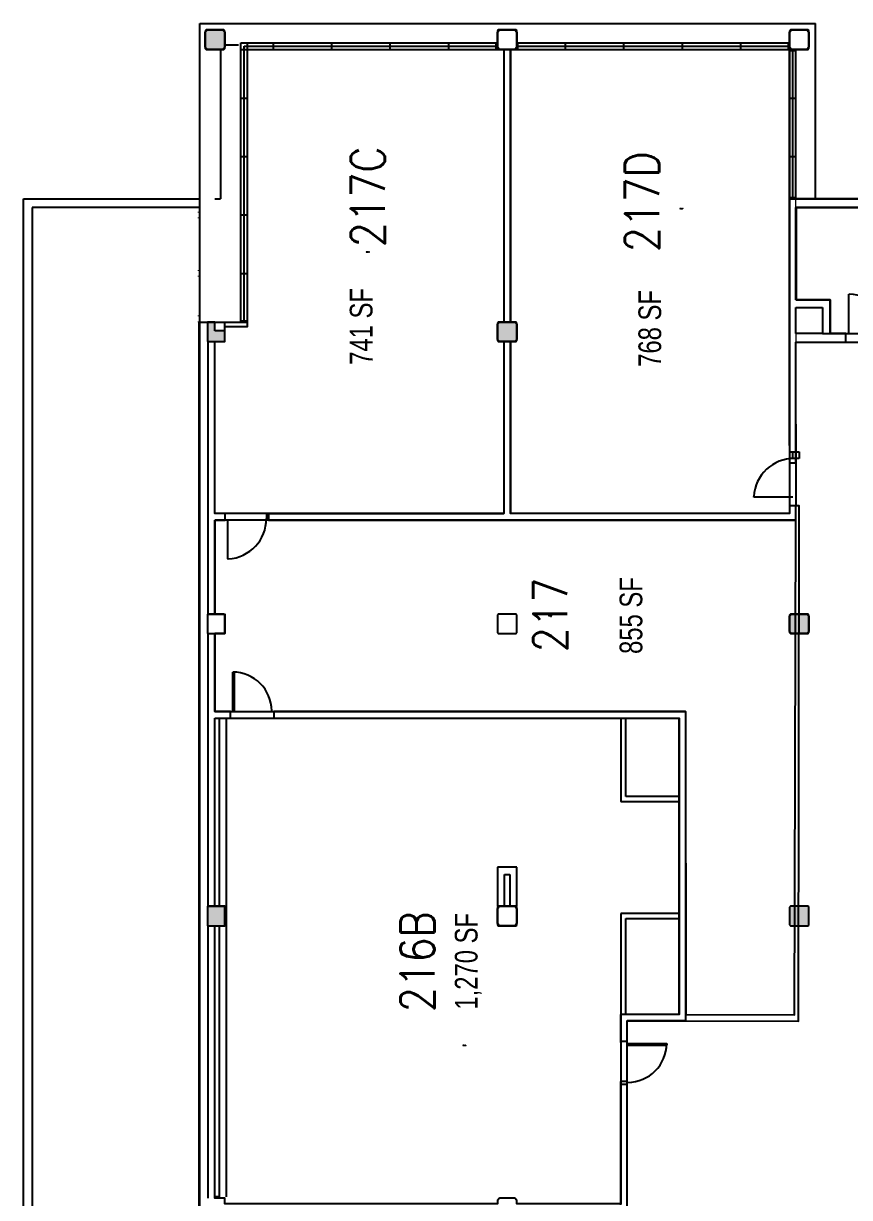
# Model space of a CAD drawing. Header units: inches. Extents: x -234 to 3525, y 0 to 2715.
# Drawn here: x 93 to 857, y 1630 to 2715 of the extents above; entities that cross this region are included whole.
import ezdxf
from ezdxf.enums import TextEntityAlignment as Align

# ---------------------------------------------------------------- set-up
doc = ezdxf.new("R2010")
doc.units = ezdxf.units.IN
doc.header["$LTSCALE"] = 10
doc.header["$MEASUREMENT"] = 0
doc.layers.get('0').update_dxf_attribs({"linetype": 'CONTINUOUS'})
for name, color, linetype in [('A-COL', 5, 'CONTINUOUS'), ('A-DOOR', 2, 'CONTINUOUS'), ('A-GLAZ', 1, 'CONTINUOUS'), ('A-IDEN-RNUM', 7, 'CONTINUOUS'), ('A-IDEN-SNUM', 4, 'CONTINUOUS'), ('A-IDEN-VNUM', 4, 'CONTINUOUS'), ('A-ROOF', 2, 'CONTINUOUS'), ('A-WALL', 5, 'CONTINUOUS'), ('AREA-ASSIGN', 7, 'CONTINUOUS'), ('AREA-TEXT', 3, 'CONTINUOUS')]:
    doc.layers.add(name, color=color, linetype=linetype)
doc.styles.add('AREA', font='arial.ttf', dxfattribs={"width": 0.75, "height": 21})
doc.styles.add('ROOMSNUMBER', font='TXT.SHX', dxfattribs={"height": 0.03})
doc.styles.add('ROOMVNUMBER', font='simplex.shx', dxfattribs={"width": 0.85})

# ---------------------------------------------------------------- blocks, each defined once
blk = doc.blocks.new('COL')
at = {"layer": 'A-COL'}
blk.add_lwpolyline([(9, 7), (9, -7), (7, -9), (-7, -9), (-9, -7), (-9, 7), (-7, 9), (7, 9)], close=True, dxfattribs=at)

msp = doc.modelspace()

# ---------------------------------------------------------------- hatches: boundary and pattern name
at = {"layer": 'A-COL', "lineweight": 5}
for points in [[(818.3, 2151), (819, 2151.8), (819, 2168.3), (818.3, 2169), (801.8, 2169), (801, 2168.3), (801, 2151.8), (801.8, 2151)], [(801.8, 1881), (818.3, 1881), (819, 1881.7), (819, 1898.2), (818.3, 1899), (801.8, 1899), (801, 1898.2), (801, 1881.7)]]:
    msp.add_hatch(color=256, dxfattribs=at).paths.add_polyline_path(points)
at = {"layer": 'A-WALL', "lineweight": 5}
for points in [[(267.7, 2691), (278.3, 2691), (279, 2691.7), (279, 2708.3), (278.3, 2709), (261.8, 2709), (261, 2708.3), (261, 2691.7), (261.8, 2691)], [(278.3, 2421), (279, 2421.8), (279, 2431), (270, 2431), (270, 2439), (263, 2439), (263, 2421), (270, 2421)], [(548.3, 2421), (549, 2421.8), (549, 2438.3), (548.3, 2439), (531.8, 2439), (531, 2438.3), (531, 2421.8), (531.8, 2421), (543, 2421)], [(278.3, 1881), (279, 1881.7), (279, 1898.2), (278.3, 1899), (263, 1899), (263, 1881), (273.9, 1881)]]:
    msp.add_hatch(color=256, dxfattribs=at).paths.add_polyline_path(points)

# ---------------------------------------------------------------- linework, layer by layer
at = {"layer": 'A-COL'}
for p, q in [((531.8, 2169), (531, 2168.3)), ((531, 2168.3), (531, 2151.8)), ((548.3, 2169), (531.8, 2169)), ((549, 2168.3), (548.3, 2169)), ((549, 2151.8), (549, 2168.3)), ((801.8, 2169), (801, 2168.3)), ((801, 2168.3), (801, 2151.8)), ((818.3, 2169), (801.8, 2169)), ((819, 2168.3), (818.3, 2169)), ((819, 2151.8), (819, 2168.3)), ((531, 2151.8), (531.8, 2151)), ((531.8, 2151), (548.3, 2151)), ((548.3, 2151), (549, 2151.8)), ((801, 2151.8), (801.8, 2151)), ((801.8, 2151), (818.3, 2151)), ((818.3, 2151), (819, 2151.8)), ((801.8, 1899), (801, 1898.2)), ((801, 1898.2), (801, 1881.7)), ((818.3, 1899), (801.8, 1899)), ((819, 1898.2), (818.3, 1899)), ((819, 1881.7), (819, 1898.2)), ((801, 1881.7), (801.8, 1881)), ((801.8, 1881), (818.3, 1881)), ((818.3, 1881), (819, 1881.7))]:
    msp.add_line(p, q, dxfattribs=at)
at = {"layer": 'A-DOOR'}
for p, q in [((855.8, 2428.9), (855.8, 2464.9)), ((855.8, 2464.9), (856.5, 2464.9)), ((768, 2277), (768, 2277.7)), ((804, 2277), (768, 2277)), ((281.5, 2256), (281.5, 2220)), ((281.5, 2220), (282.3, 2220)), ((286.4, 2115.5), (288.1, 2115.5)), ((286.4, 2079.5), (286.4, 2115.5)), ((288.1, 2079.5), (288.1, 2115.5)), ((286.4, 2079.5), (288.1, 2079.5)), ((651.5, 1772.2), (687.5, 1772.2)), ((651.5, 1772.2), (651.5, 1770.5)), ((651.5, 1770.5), (687.5, 1770.5)), ((687.5, 1772.2), (687.5, 1770.5))]:
    msp.add_line(p, q, dxfattribs=at)
for centre, radius, start, end in [((855, 2428.9), 36, 357.6141, 87.6141), ((805.3, 2275.7), 37.3, 89.6779, 176.7792), ((280.2, 2257.3), 37.3, 273.2208, 0.3221), ((286.4, 2079.5), 36, 0, 90), ((651.5, 1772.2), 36, 270, 0)]:
    msp.add_arc(centre, radius, start, end, dxfattribs=at)
at = {"layer": 'A-GLAZ'}
for p, q in [((294, 2697), (531, 2697)), ((294, 2439), (294, 2697)), ((297, 2694), (531, 2694)), ((297, 2439), (297, 2694)), ((300, 2691), (300, 2697)), ((324, 2691), (324, 2697)), ((378, 2691), (378, 2697)), ((432, 2691), (432, 2697)), ((486, 2691), (486, 2697)), ((530, 2691), (530, 2697)), ((549, 2697), (801, 2697)), ((549, 2694), (801, 2694)), ((550, 2691), (550, 2697)), ((594, 2691), (594, 2697)), ((648, 2691), (648, 2697)), ((702, 2691), (702, 2697)), ((756, 2691), (756, 2697)), ((800, 2691), (800, 2697)), ((294, 2691), (300, 2691)), ((300, 2691), (531, 2691)), ((300, 2439), (300, 2691)), ((549, 2691), (801, 2691)), ((801, 2553), (801, 2691)), ((801, 2690), (807, 2690)), ((804, 2553), (804, 2691)), ((807, 2553), (807, 2691)), ((294, 2646), (300, 2646)), ((801, 2646), (807, 2646)), ((294, 2592), (300, 2592)), ((801, 2592), (807, 2592)), ((802, 2554), (807, 2554)), ((294, 2538), (300, 2538)), ((294, 2484), (300, 2484)), ((294, 2440), (300, 2440))]:
    msp.add_line(p, q, dxfattribs=at)
at = {"layer": 'A-ROOF'}
for p, q in [((256, 2439), (256, 2715)), ((256, 2715), (825, 2715)), ((825, 2553), (825, 2715)), ((93, 1620), (93, 2553)), ((93, 2553), (256, 2553)), ((255, 2540.4), (255, 2541)), ((255, 2535), (255, 2535.6)), ((255, 2486.4), (255, 2487)), ((255, 2481), (255, 2481.6)), ((255, 2444.4), (255, 2445)), ((255, 2439), (255, 2439.6))]:
    msp.add_line(p, q, dxfattribs=at)
at = {"layer": 'A-WALL'}
for p, q in [((261, 2707), (263, 2709)), ((261.8, 2709), (261, 2708.3)), ((261, 2708.3), (261, 2691.7)), ((261, 2693), (261, 2707)), ((278.3, 2709), (261.8, 2709)), ((263, 2709), (277, 2709)), ((277, 2709), (279, 2707)), ((279, 2708.3), (278.3, 2709)), ((279, 2691.7), (279, 2708.3)), ((279, 2707), (279, 2693)), ((531, 2707), (533, 2709)), ((531.8, 2709), (531, 2708.3)), ((531, 2708.3), (531, 2691.7)), ((531, 2693), (531, 2707)), ((548.3, 2709), (531.8, 2709)), ((533, 2709), (547, 2709)), ((547, 2709), (549, 2707)), ((549, 2708.3), (548.3, 2709)), ((549, 2691.7), (549, 2708.3)), ((549, 2707), (549, 2693)), ((801, 2707), (803, 2709)), ((801.8, 2709), (801, 2708.3)), ((801, 2708.3), (801, 2691.7)), ((801, 2693), (801, 2707)), ((818.3, 2709), (801.8, 2709)), ((803, 2709), (817, 2709)), ((817, 2709), (819, 2707)), ((819, 2708.3), (818.3, 2709)), ((819, 2691.7), (819, 2708.3)), ((819, 2707), (819, 2693)), ((263, 2691), (261, 2693)), ((261, 2691.7), (261.8, 2691)), ((279, 2693), (277, 2691)), ((278.3, 2691), (279, 2691.7)), ((291.8, 2695), (279, 2695)), ((533, 2691), (531, 2693)), ((531, 2691.7), (531.8, 2691)), ((549, 2693), (547, 2691)), ((548.3, 2691), (549, 2691.7)), ((803, 2691), (801, 2693)), ((801, 2691.7), (801.8, 2691)), ((819, 2693), (817, 2691)), ((818.3, 2691), (819, 2691.7)), ((261.8, 2691), (278.3, 2691)), ((277, 2691), (263, 2691)), ((275, 2691), (275, 2553)), ((531.8, 2691), (537, 2691)), ((547, 2691), (533, 2691)), ((537, 2691), (537, 2439)), ((537, 2691), (543, 2691)), ((543, 2691), (543, 2439)), ((543, 2691), (548.3, 2691)), ((801.8, 2691), (818.3, 2691)), ((817, 2691), (803, 2691)), ((93, 2553), (255, 2553)), ((93, 1134.9), (93, 2553)), ((270, 2553), (275, 2553)), ((801, 2325), (801, 2553)), ((801, 2553), (801, 2309)), ((807, 2553), (801, 2553)), ((802, 2553), (1089, 2553)), ((1090.6, 2553), (807, 2553)), ((255, 2545), (101, 2545)), ((101, 2545), (101, 1142.9)), ((807, 2545), (1082.6, 2545)), ((807, 2459.6), (807, 2545)), ((810, 2545), (1071, 2545)), ((807, 2428.4), (807, 2452.4)), ((255, 2439), (279, 2439)), ((255, 2439), (255, 1611)), ((256, 1611), (256, 2439)), ((270, 2439), (263, 2439)), ((263, 2439), (263, 2421)), ((270, 2431), (270, 2439)), ((279, 2431), (270, 2431)), ((279, 2421), (279, 2439)), ((279, 2439), (300, 2439)), ((279, 2435), (300, 2435)), ((279, 2421.8), (279, 2431)), ((300, 2435), (300, 2439)), ((531.8, 2439), (531, 2438.3)), ((531, 2438.3), (531, 2421.8)), ((537, 2439), (531.8, 2439)), ((543, 2439), (537, 2439)), ((548.3, 2439), (543, 2439)), ((549, 2438.3), (548.3, 2439)), ((549, 2421.8), (549, 2438.3)), ((263, 2421), (263.4, 2421)), ((263.4, 2421), (270, 2421)), ((263.4, 2421), (263.4, 2169)), ((264, 2421), (279, 2421)), ((270, 2421), (278.3, 2421)), ((270, 2262), (270, 2421)), ((278.3, 2421), (279, 2421.8)), ((531, 2421.8), (531.8, 2421)), ((531.8, 2421), (537, 2421)), ((537, 2421), (537, 2262)), ((537, 2421), (543, 2421)), ((543, 2421), (543, 2262)), ((543, 2421), (548.3, 2421)), ((548.3, 2421), (549, 2421.8)), ((831.5, 2428.4), (807, 2428.4)), ((807, 2420.4), (853, 2420.4)), ((807, 2309), (807, 2420.4)), ((853, 2428.4), (838.7, 2428.4)), ((853, 2420.4), (853, 2428.4)), ((801, 2325), (801, 2319)), ((801, 2319), (810, 2319)), ((804, 2313), (804, 2319)), ((810, 2313), (804, 2313)), ((810, 2319), (810, 2313)), ((801, 2309), (807, 2309)), ((801, 2269), (801, 2262)), ((807, 2269), (801, 2269)), ((807, 2256), (807, 2269)), ((279.5, 2262), (270, 2262)), ((279.5, 2256), (279.5, 2262)), ((317.5, 2262), (317.5, 2256)), ((319.5, 2262), (319.5, 2256)), ((319.5, 2262), (537, 2262)), ((801, 2262), (543, 2262)), ((270, 2256), (279.5, 2256)), ((270, 2169), (270, 2256)), ((319.5, 2256), (807, 2256)), ((263.4, 2169), (263, 2169)), ((263, 2169), (263, 2151)), ((270, 2169), (263.4, 2169)), ((264, 2169), (279, 2169)), ((278.3, 2169), (270, 2169)), ((279, 2168.3), (278.3, 2169)), ((279, 2151), (279, 2169)), ((279, 2151.8), (279, 2168.3)), ((263, 2151), (263.4, 2151)), ((263.4, 2151), (270, 2151)), ((263.4, 2151), (263.4, 1899)), ((264, 2151), (279, 2151)), ((270, 2151), (278.3, 2151)), ((270, 2079), (270, 2151)), ((278.3, 2151), (279, 2151.8)), ((284.3, 2079), (270, 2079)), ((270, 1899), (270, 2073)), ((270, 2073), (273.9, 2073)), ((273.9, 2073), (273.9, 1899)), ((280.5, 2073), (284.3, 2073)), ((280.5, 1630.5), (280.5, 2073)), ((284.3, 2073), (284.3, 2079)), ((705, 2079), (324.4, 2079)), ((324.4, 2079), (324.4, 2073)), ((324.4, 2073), (645, 2073)), ((649.6, 2073), (699, 2073)), ((699, 1799), (699, 2073)), ((705, 2079), (705, 1793)), ((549, 1935), (531, 1935)), ((531, 1935), (531, 1899)), ((549, 1899), (549, 1935)), ((537.6, 1928.4), (542.4, 1928.4)), ((537.6, 1899), (537.6, 1928.4)), ((542.4, 1928.4), (542.4, 1899)), ((263.4, 1899), (263, 1899)), ((263, 1899), (263, 1881)), ((270, 1899), (263.4, 1899)), ((264, 1899), (279, 1899)), ((273.9, 1899), (270, 1899)), ((278.3, 1899), (273.9, 1899)), ((279, 1898.2), (278.3, 1899)), ((278.3, 1899), (279, 1899)), ((279, 1881), (279, 1899)), ((279, 1899), (279, 1898.2)), ((279, 1881.7), (279, 1898.2)), ((531.8, 1899), (531, 1898.2)), ((531, 1899), (531.8, 1899)), ((531, 1898.2), (531, 1881.7)), ((537.6, 1899), (531.8, 1899)), ((542.4, 1899), (537.6, 1899)), ((548.3, 1899), (542.4, 1899)), ((549, 1898.2), (548.3, 1899)), ((548.3, 1899), (549, 1899)), ((549, 1881.7), (549, 1898.2)), ((263, 1881), (263.4, 1881)), ((263.4, 1881), (270, 1881)), ((263.4, 1881), (263.4, 1629)), ((264, 1881), (279, 1881)), ((270, 1629), (270, 1881)), ((270, 1881), (273.9, 1881)), ((270, 1630.5), (270, 1881)), ((273.9, 1881), (278.3, 1881)), ((273.9, 1881), (273.9, 1630.5)), ((278.3, 1881), (279, 1881.7)), ((279, 1881), (278.3, 1881)), ((279, 1881.7), (279, 1881)), ((531, 1881.7), (531.8, 1881)), ((531.8, 1881), (548.3, 1881)), ((548.3, 1881), (549, 1881.7)), ((645, 1773), (645, 1799)), ((699, 1799), (645, 1799)), ((651, 1773), (651, 1793)), ((705, 1793), (651, 1793)), ((645, 1774.2), (651, 1774.2)), ((651, 1737), (645, 1737)), ((645, 1623), (645, 1737)), ((651, 1623), (651, 1737)), ((651, 1734.2), (645, 1734.2)), ((651, 1620), (651, 1734.2)), ((273.9, 1630.5), (270, 1630.5))]:
    msp.add_line(p, q, dxfattribs=at)
at = {"layer": 'A-WALL', "lineweight": 9}
for p, q in [((296.3, 2691.7), (296.4, 2691.6)), ((531, 2691.7), (531, 2691.6)), ((549, 2691.7), (549, 2691.6)), ((801, 2691.7), (801, 2691.6)), ((800.9, 2553), (801, 2553)), ((807, 2545), (807, 2553)), ((807.1, 2459.6), (807.1, 2545)), ((807.1, 2428.4), (807.1, 2452.4)), ((536.9, 2421), (536.9, 2262)), ((807, 2428.4), (807, 2420.4)), ((284.4, 2079), (284.3, 2079)), ((649.6, 2073), (645, 2073)), ((705, 2079), (705.1, 2079)), ((699, 1995.7), (699, 2000.3)), ((645, 1995.7), (644.9, 1995.7)), ((279, 1899), (280.5, 1899)), ((280.5, 1899), (280.6, 1899)), ((279, 1881), (280.5, 1881)), ((645, 1799), (644.9, 1799))]:
    msp.add_line(p, q, dxfattribs=at)
at = {"layer": 'A-WALL', "lineweight": 25}
for p, q in [((838.7, 2459.6), (807, 2459.6)), ((838.7, 2428.4), (838.7, 2459.6)), ((807, 2452.4), (831.5, 2452.4)), ((831.5, 2452.4), (831.5, 2428.4)), ((831.5, 2428.4), (838.7, 2428.4)), ((284.4, 2079.6), (284.3, 2079.6)), ((284.3, 2079.6), (284.3, 2079)), ((284.3, 2073), (284.3, 2072.4)), ((284.4, 2072.4), (284.4, 2079.6)), ((645, 2073), (645, 1995.7)), ((649.6, 2000.3), (649.6, 2073)), ((284.3, 2072.4), (284.4, 2072.4)), ((699, 2000.3), (649.6, 2000.3)), ((645, 1995.7), (699, 1995.7)), ((699, 1892.3), (645, 1892.3)), ((645, 1892.3), (645, 1799)), ((649.6, 1887.7), (699, 1887.7)), ((649.6, 1799), (649.6, 1887.7))]:
    msp.add_line(p, q, dxfattribs=at)
at = {"layer": 'A-WALL'}
msp.add_lwpolyline([(819, 2707), (819, 2693), (817, 2691), (803, 2691), (801, 2693), (801, 2707), (803, 2709), (817, 2709)], close=True, dxfattribs=at)
at = {"layer": 'AREA-ASSIGN'}
for points in [[(300, 2691), (537, 2691), (537, 2439), (533, 2439), (531, 2437), (531, 2423), (533, 2421), (537, 2421), (537, 2262), (270, 2262), (270, 2421), (279, 2421), (279, 2431), (279, 2435), (300, 2435)], [(543, 2691), (801, 2691), (801, 2262), (543, 2262), (543, 2421), (547, 2421), (549, 2423), (549, 2437), (547, 2439), (543, 2439)], [(853, 2428.4), (893, 2428.4), (1067.8, 2428.4), (1082.6, 2443.2), (1082.6, 2531.5), (1082.6, 2545), (894.4, 2545), (858.4, 2545), (807.1, 2545), (807.1, 2459.6), (838.7, 2459.6), (838.7, 2428.4)], [(270, 2256), (270, 2169), (279, 2169), (279, 2151), (270, 2151), (270, 2079), (705, 2079), (705.1, 1798.9), (805.7, 1798.7), (807, 2256), (705, 2256)], [(270, 2073), (699, 2073), (699, 1799), (645, 1799), (645, 1623.9), (549, 1623.9), (549, 1627), (547, 1629), (533, 1629), (531, 1627), (531, 1623.9), (279, 1623.9), (279, 1629), (270, 1629), (270, 1881), (279, 1881), (279, 1899), (270, 1899), (270, 2073)]]:
    msp.add_lwpolyline(points, close=True, dxfattribs=at)
msp.add_lwpolyline([(651, 1623), (651, 1793), (705, 1793), (809.2, 1792.9), (810, 2269), (807.1, 2269), (807, 2420.4), (1082.6, 2420.4), (1082.6, 2322), (1090.6, 2322), (1090.6, 2535), (1359, 2535.1), (1359, 2691), (1620, 2691), (1620, 2515.4), (1435.5, 2515.4), (1435.5, 2030.4), (2340, 2030.4)], dxfattribs=at)

# ---------------------------------------------------------------- block references
for p in [(540, 2430), (810, 2160), (540, 1890)]:
    msp.add_blockref('COL', p)

# ---------------------------------------------------------------- texts
at = {"layer": 'A-IDEN-RNUM', "style": 'ROOMSNUMBER'}
for s, p in [('0217-D0', (701.3, 2543.9)), ('0217-C0', (411.2, 2503.8)), ('0217-00', (579.9, 2166.9)), ('0216-B0', (500.7, 1770.3))]:
    msp.add_text(s, height=0.36, rotation=360, dxfattribs=at).set_placement(p, align=Align.MIDDLE_CENTER)
at = {"layer": 'A-IDEN-SNUM', "style": 'ROOMSNUMBER'}
for s, p in [('03500217D0', (701.3, 2543.9)), ('03500217C0', (411.2, 2503.8)), ('0350021700', (579.8, 2167.7)), ('03500216B0', (500.7, 1770.3))]:
    msp.add_text(s, height=0.36, rotation=360, dxfattribs=at).set_placement(p, align=Align.MIDDLE_CENTER)
at = {"layer": 'A-IDEN-VNUM', "style": 'ROOMVNUMBER', "width": 0.85}
for s, p in [('217C', (411.3, 2554.8)), ('217D', (664.7, 2550.2)), ('217', (579.9, 2168.3)), ('216B', (457.1, 1847.7))]:
    msp.add_text(s, height=31.5, rotation=90, dxfattribs=at).set_placement(p, align=Align.MIDDLE_CENTER)
at = {"layer": 'AREA-TEXT', "style": 'AREA', "width": 0.75}
for s, p in [('741 SF', (405.1, 2435)), ('768 SF', (671.9, 2433.1)), ('855 SF', (654.5, 2167.7)), ('1,270 SF', (502.2, 1848.1))]:
    msp.add_text(s, height=21, rotation=90, dxfattribs=at).set_placement(p, align=Align.MIDDLE_CENTER)

doc.saveas('drawing.dxf')
